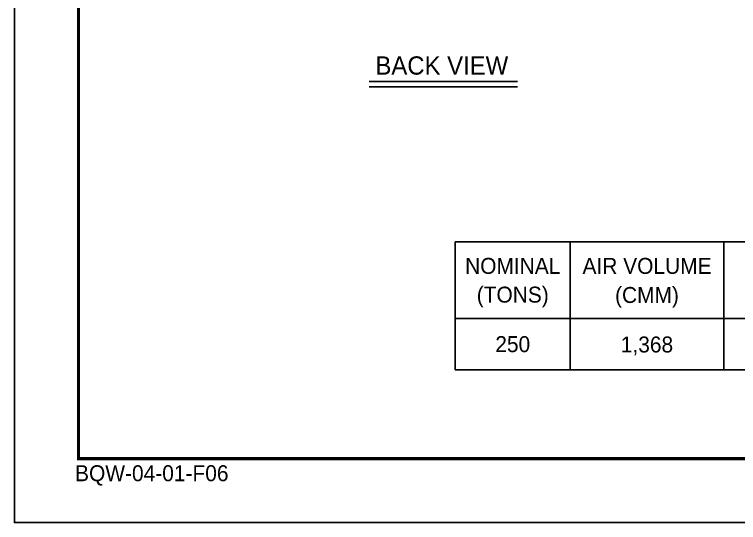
# Model space of a CAD drawing. Header units: millimetres. Extents: x -17070 to 37126, y -291348 to 36053.
# Drawn here: x 7719 to 15645, y 15257 to 20824 of the extents above; entities that cross this region are included whole.
import ezdxf
from ezdxf.enums import TextEntityAlignment as Align

# ---------------------------------------------------------------- set-up
doc = ezdxf.new("R2010")
doc.units = ezdxf.units.MM
for name, color, linetype in [('냉각탑_box', 1, 'Continuous'), ('냉각탑_form', 1, 'Continuous'), ('냉각탑_text', 3, 'Continuous')]:
    doc.layers.add(name, color=color, linetype=linetype)
doc.styles.add('돋움', font='Dotum.ttf')

msp = doc.modelspace()

# ---------------------------------------------------------------- linework, layer by layer
at = {"layer": 'Defpoints'}
msp.add_lwpolyline([(7718.8, 36052.6), (37126, 36052.6), (37126, 15257.5), (7718.8, 15257.5)], close=True, dxfattribs=at)
at = {"layer": '냉각탑_box'}
for p, q in [((11602.3, 20090.2), (13225.6, 20090.2)), ((11602.3, 20032), (13225.6, 20032)), ((13803.6, 18332), (13803.6, 16932)), ((15483.6, 18332), (15483.6, 16932)), ((12543.6, 17492), (27593.6, 17492))]:
    msp.add_line(p, q, dxfattribs=at)
msp.add_lwpolyline([(12543.6, 18332), (27593.6, 18332), (27593.6, 16932), (12543.6, 16932)], close=True, dxfattribs=at)
at = {"layer": '냉각탑_form', "const_width": 35}
msp.add_lwpolyline([(8419, 35352.4), (8419, 15957.7), (36425.9, 15957.7), (36425.9, 35352.4)], close=True, dxfattribs=at)

# ---------------------------------------------------------------- texts
at = {"layer": '냉각탑_form', "style": '돋움'}
msp.add_text('BQW-04-01-F06', height=175.043, dxfattribs=at).set_placement((8382.2, 15710.1))
at = {"layer": '냉각탑_text', "style": '돋움'}
for s, height, p in [('BACK VIEW', 199.97, (12397.3, 20265.1)), ('NOMINAL', 175, (13173.6, 18069.5)), ('AIR VOLUME', 175, (14643.6, 18069.5)), ('(TONS)', 175, (13173.6, 17754.5)), ('(CMM)', 175, (14643.1, 17750.7)), ('250', 175, (13173.6, 17212)), ('1,368', 175, (14643.1, 17208.2))]:
    msp.add_text(s, height=height, dxfattribs=at).set_placement(p, align=Align.MIDDLE_CENTER)

doc.saveas('drawing.dxf')
